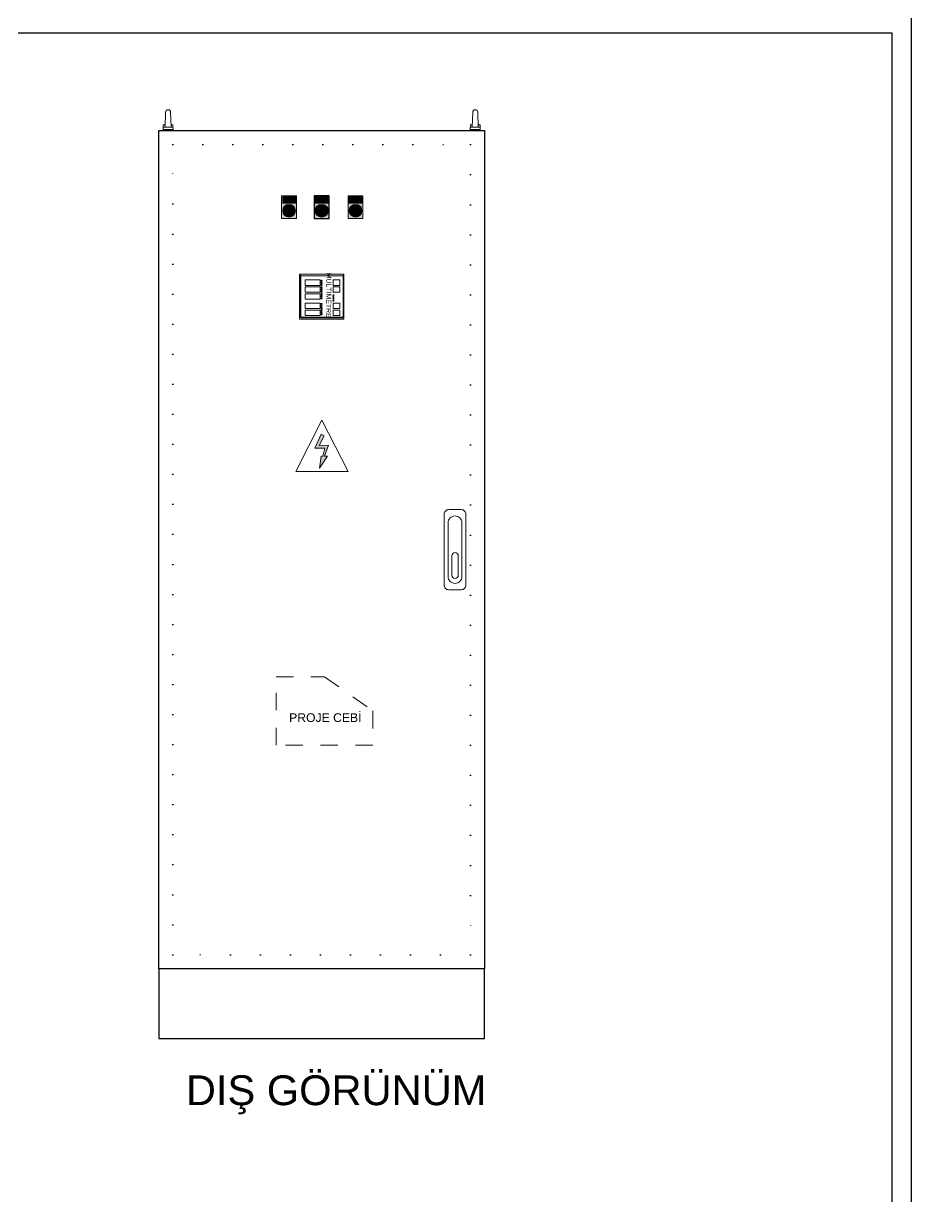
# Model space of a CAD drawing. Header units: millimetres. Extents: x 2046 to 14753, y 2361 to 29276.
# Drawn here: x 10262.9 to 10453.7, y 2968 to 3220 of the extents above; entities that cross this region are included whole.
import ezdxf

# ---------------------------------------------------------------- set-up
doc = ezdxf.new("R2010")
doc.units = ezdxf.units.MM
for name, pattern in [('ACAD_ISO02W100', [15, 12, -3]), ('DOT', [6.35, 0, -6.35]), ('JIS_02_1.2', [2.5, 1.25, -1.25])]:
    doc.linetypes.add(name, pattern=pattern)
for name, color, linetype in [('ENERJI_ANL', 7, 'Continuous'), ('HAT', 3, 'Continuous'), ('KASKAT', 7, 'Continuous'), ('Layer 1', 7, 'Continuous'), ('PLOTRAHMEN', 1, 'Continuous')]:
    doc.layers.add(name, color=color, linetype=linetype)
doc.styles.get("Standard").update_dxf_attribs({"font": 'arial.ttf'})

# ---------------------------------------------------------------- blocks, each defined once
blk = doc.blocks.new('Y1')
at = {"linetype": 'Continuous'}
h = blk.add_hatch(color=250, dxfattribs=at)
h.set_gradient(color1=(51, 51, 51), color2=(97, 97, 97), one_color=1, tint=0.38, name='HEMISPHERICAL')
h.paths.add_polyline_path([(17.5, 35), (-17.5, 35), (-17.5, -18), (17.5, -18)])
h.paths.add_polyline_path([(-15, 18), (-15, 33), (15, 33), (15, 18)], flags=16)
h = blk.add_hatch(color=7, dxfattribs=at)
h.set_gradient(color1=(255, 255, 255), color2=(232, 232, 232), rotation=90, one_color=1, tint=0.91, name='CYLINDER')
h.paths.add_polyline_path([(-15, 33), (15, 33), (15, 18), (-15, 18)])
h = blk.add_hatch(color=3)
h.set_gradient(color1=(0, 255, 0), one_color=1, tint=1, name='SPHERICAL')
h.paths.add_polyline_path([(15, 0, 1), (-15, 0, 1)])
at = {"color": 250, "linetype": 'Continuous'}
for points in [[(-17.5, -18), (17.5, -18), (17.5, 35), (-17.5, 35)], [(-15, 33), (15, 33), (15, 18), (-15, 18)]]:
    blk.add_lwpolyline(points, close=True, dxfattribs=at)
at = {"color": 4}
blk.add_circle((0, 0), 15, dxfattribs=at)

msp = doc.modelspace()

# ---------------------------------------------------------------- hatches: boundary and pattern name
at = {"layer": 'KASKAT', "lineweight": 9}
h = msp.add_hatch(color=250, dxfattribs=at)
h.set_gradient(color1=(51, 51, 51), color2=(97, 97, 97), one_color=1, tint=0.38, name='HEMISPHERICAL')
h.paths.add_polyline_path([(10321.534, 3182.963), (10318.334, 3182.963), (10318.334, 3178.117), (10321.534, 3178.117)])
h.paths.add_polyline_path([(10318.563, 3181.408), (10318.563, 3182.78), (10321.305, 3182.78), (10321.305, 3181.408)], flags=16)
h = msp.add_hatch(color=7, dxfattribs=at)
h.set_gradient(color1=(255, 255, 255), color2=(232, 232, 232), rotation=90, one_color=1, tint=0.91, name='CYLINDER')
h.paths.add_polyline_path([(10318.563, 3182.75), (10321.305, 3182.75), (10321.305, 3181.379), (10318.563, 3181.379)])
h = msp.add_hatch(color=250, dxfattribs=at)
h.set_gradient(color1=(51, 51, 51), color2=(97, 97, 97), one_color=1, tint=0.38, name='HEMISPHERICAL')
h.paths.add_polyline_path([(10335.807, 3182.963), (10332.607, 3182.963), (10332.607, 3178.117), (10335.807, 3178.117)])
h.paths.add_polyline_path([(10332.835, 3181.408), (10332.835, 3182.78), (10335.578, 3182.78), (10335.578, 3181.408)], flags=16)
h = msp.add_hatch(color=7, dxfattribs=at)
h.set_gradient(color1=(255, 255, 255), color2=(232, 232, 232), rotation=90, one_color=1, tint=0.91, name='CYLINDER')
h.paths.add_polyline_path([(10332.835, 3182.75), (10335.578, 3182.75), (10335.578, 3181.379), (10332.835, 3181.379)])
h = msp.add_hatch(color=2, dxfattribs=at)
h.set_gradient(color1=(255, 234, 0), one_color=1, tint=1, name='SPHERICAL')
h.paths.add_polyline_path([(10321.305, 3179.763, 1), (10318.563, 3179.763, 1)])
h = msp.add_hatch(color=1, dxfattribs=at)
h.set_gradient(color1=(255, 0, 0), one_color=1, tint=1, name='SPHERICAL')
h.paths.add_polyline_path([(10335.578, 3179.763, 1), (10332.835, 3179.763, 1)])
at = {"layer": 'Layer 1', "linetype": 'ACAD_ISO02W100', "lineweight": 9, "ltscale": 200}
h = msp.add_hatch(color=0, dxfattribs=at)
h.dxf.hatch_style = 1
h.set_gradient(color1=(251, 214, 65), color2=(75, 65, 11), tint=1, name='INVCURVED')
h.paths.add_polyline_path([(10327.503, 3131.433), (10326.794, 3131.745), (10325.473, 3128.749), (10327.647, 3128.795), (10327.189, 3127.034), (10326.805, 3127.018), (10326.454, 3124.49), (10328.193, 3127.078), (10327.511, 3127.048), (10328.407, 3129.378), (10326.376, 3129.333)])

# ---------------------------------------------------------------- linework, layer by layer
at = {"color": 0, "lineweight": 9}
for p, q in [((10293.304, 3197.727), (10293.394, 3200.93)), ((10294.564, 3197.727), (10294.474, 3200.93)), ((10359.304, 3197.727), (10359.394, 3200.93)), ((10360.564, 3197.727), (10360.474, 3200.93)), ((10292.854, 3197.232), (10292.891, 3198.222)), ((10292.872, 3197.727), (10294.996, 3197.727)), ((10293.319, 3198.37), (10292.891, 3198.222)), ((10293.316, 3198.222), (10292.891, 3198.222)), ((10294.977, 3198.222), (10294.549, 3198.37)), ((10294.977, 3198.222), (10294.552, 3198.222)), ((10295.014, 3197.232), (10294.977, 3198.222)), ((10358.854, 3197.232), (10358.891, 3198.222)), ((10360.996, 3197.727), (10358.872, 3197.727)), ((10358.891, 3198.222), (10359.319, 3198.37)), ((10358.891, 3198.222), (10359.316, 3198.222)), ((10360.549, 3198.37), (10360.977, 3198.222)), ((10360.552, 3198.222), (10360.977, 3198.222)), ((10361.014, 3197.232), (10360.977, 3198.222)), ((10295.014, 3197.232), (10292.854, 3197.232)), ((10292.854, 3196.963), (10292.854, 3197.232)), ((10295.014, 3196.963), (10295.014, 3197.232)), ((10358.854, 3197.232), (10361.014, 3197.232)), ((10358.854, 3196.963), (10358.854, 3197.232)), ((10361.014, 3196.963), (10361.014, 3197.232))]:
    msp.add_line(p, q, dxfattribs=at)
for p, q in [((10292.854, 3196.963), (10295.014, 3196.963)), ((10361.014, 3196.963), (10358.854, 3196.963))]:
    msp.add_line(p, q)
at = {"color": 8, "linetype": 'Continuous', "lineweight": 9}
for p, q in [((10322.334, 3166.117), (10331.534, 3166.117)), ((10322.334, 3156.917), (10322.334, 3166.117)), ((10331.534, 3166.117), (10331.534, 3156.917)), ((10331.534, 3156.917), (10322.334, 3156.917))]:
    msp.add_line(p, q, dxfattribs=at)
at = {"lineweight": 9}
for p, q in [((10325.473, 3128.749, 0.004), (10326.794, 3131.746, 0.004)), ((10327.503, 3131.433, 0.004), (10326.376, 3129.333, 0.004)), ((10326.396, 3129.336, 0.004), (10328.415, 3129.377, 0.004)), ((10326.794, 3131.746, 0.004), (10327.503, 3131.433, 0.004)), ((10328.415, 3129.377, 0.004), (10327.511, 3127.048, 0.004)), ((10327.647, 3128.795, 0.004), (10325.473, 3128.749, 0.004)), ((10328.193, 3127.078, 0.004), (10326.454, 3124.49, 0.004)), ((10326.454, 3124.49, 0.004), (10326.806, 3127.021, 0.004)), ((10326.806, 3127.021, 0.004), (10327.189, 3127.034, 0.004)), ((10327.189, 3127.034, 0.004), (10327.647, 3128.795, 0.004)), ((10327.511, 3127.048, 0.004), (10328.193, 3127.078, 0.004))]:
    msp.add_line(p, q, dxfattribs=at)
for points in [[(10453.675, 2675.604), (10453.675, 3222.049), (9972.658, 3222.049), (9972.658, 2675.604), (10453.675, 2675.604)], [(10449.544, 2679.735), (10449.544, 3217.918), (9976.789, 3217.918), (9976.789, 2679.735)]]:
    msp.add_lwpolyline(points)
at = {"color": 0, "lineweight": 9}
for points in [[(10293.484, 3197.233), (10293.484, 3196.963), (10294.384, 3196.963), (10294.384, 3197.233)], [(10360.384, 3197.233), (10360.384, 3196.963), (10359.484, 3196.963), (10359.484, 3197.233)]]:
    msp.add_lwpolyline(points, close=True, dxfattribs=at)
at = {"lineweight": 9}
for points in [[(10354.234, 3098.363), (10356.934, 3098.363, 0.4142136), (10357.934, 3099.363), (10357.934, 3114.563, 0.4142136), (10356.934, 3115.563), (10354.234, 3115.563, 0.4142136), (10353.234, 3114.563), (10353.234, 3099.363, 0.4142136)], [(10355.584, 3099.713), (10355.584, 3099.713, 0.4142136), (10357.084, 3101.213), (10357.084, 3112.713, 0.4142136), (10355.584, 3114.213), (10355.584, 3114.213, 0.4142136), (10354.084, 3112.713), (10354.084, 3101.213, 0.4142136)], [(10355.584, 3100.763), (10355.584, 3100.763, 0.4142136), (10356.284, 3101.463), (10356.284, 3105.663, 0.4142136), (10355.584, 3106.363), (10355.584, 3106.363, 0.4142136), (10354.884, 3105.663), (10354.884, 3101.463, 0.4142136)]]:
    msp.add_lwpolyline(points, format="xyb", close=True, dxfattribs=at)
at = {"color": 0, "linetype": 'JIS_02_1.2', "lineweight": 13, "ltscale": 3}
for points in [[(10317.132, 3079.672), (10327.527, 3079.672), (10337.922, 3072.322)], [(10337.922, 3072.322), (10337.922, 3064.972), (10317.132, 3064.972), (10317.132, 3079.672)]]:
    msp.add_lwpolyline(points, dxfattribs=at)
at = {"color": 0, "lineweight": 9}
for centre in [(10293.934, 3200.923), (10359.934, 3200.923)]:
    msp.add_arc(centre, 0.54, 0.75772, 179.24228, dxfattribs=at)
at = {"layer": 'ENERJI_ANL', "color": 8, "linetype": 'Continuous', "lineweight": 9}
for p, q in [((10322.486, 3165.809, 0.004), (10322.486, 3156.774, 0.004)), ((10322.486, 3165.809, 0.004), (10331.521, 3165.809, 0.004)), ((10331.239, 3165.809, 0.004), (10331.521, 3165.809, 0.004)), ((10331.521, 3165.809, 0.004), (10331.521, 3156.774, 0.004)), ((10322.486, 3156.774, 0.004), (10331.521, 3156.774, 0.004))]:
    msp.add_line(p, q, dxfattribs=at)
at = {"layer": 'ENERJI_ANL', "color": 8, "lineweight": 9}
msp.add_lwpolyline([(10322.165, 3166.117), (10331.703, 3166.117), (10331.703, 3156.48), (10322.165, 3156.48)], close=True, dxfattribs=at)
at = {"layer": 'ENERJI_ANL', "color": 30, "lineweight": 9}
for points in [[(10323.372, 3164.894), (10326.599, 3164.894), (10326.599, 3163.725), (10323.372, 3163.725)], [(10329.406, 3164.894), (10330.845, 3164.894), (10330.845, 3163.725), (10329.406, 3163.725)], [(10323.372, 3163.416), (10326.599, 3163.416), (10326.599, 3162.247), (10323.372, 3162.247)], [(10329.406, 3163.416), (10330.845, 3163.416), (10330.845, 3162.247), (10329.406, 3162.247)], [(10323.372, 3161.938), (10326.599, 3161.938), (10326.599, 3160.769), (10323.372, 3160.769)], [(10323.372, 3159.91), (10326.599, 3159.91), (10326.599, 3158.742), (10323.372, 3158.742)], [(10329.406, 3159.91), (10330.845, 3159.91), (10330.845, 3158.742), (10329.406, 3158.742)], [(10323.372, 3158.432), (10326.599, 3158.432), (10326.599, 3157.264), (10323.372, 3157.264)], [(10329.406, 3158.432), (10330.845, 3158.432), (10330.845, 3157.264), (10329.406, 3157.264)]]:
    msp.add_lwpolyline(points, close=True, dxfattribs=at)
for centre in [(10326.909, 3164.734), (10326.909, 3164.354), (10326.909, 3163.975), (10326.909, 3163.595), (10326.909, 3163.216), (10326.909, 3162.836), (10326.909, 3162.457), (10326.909, 3162.077), (10326.909, 3161.698), (10326.909, 3161.318), (10326.909, 3160.939), (10326.909, 3159.75), (10329.456, 3161.568), (10329.456, 3161.189), (10329.456, 3160.809), (10329.456, 3160.43), (10326.909, 3159.371), (10326.909, 3158.991), (10326.909, 3158.612), (10326.909, 3158.232), (10326.909, 3157.853), (10326.909, 3157.473)]:
    msp.add_circle(centre, 0.0999, dxfattribs=at)
at = {"layer": 'HAT', "color": 1}
msp.add_lwpolyline([(10291.934, 3196.963), (10361.934, 3196.963), (10361.934, 3016.963), (10291.934, 3016.963)], close=True, dxfattribs=at)
at = {"layer": 'HAT', "color": 1, "linetype": 'DOT'}
msp.add_lwpolyline([(10294.934, 3193.963), (10358.934, 3193.963), (10358.934, 3019.963), (10294.934, 3019.963)], close=True, dxfattribs=at)
at = {"layer": 'HAT', "color": 1}
msp.add_lwpolyline([(10291.934, 3016.963), (10291.934, 3001.963), (10361.934, 3001.963), (10361.934, 3016.963)], dxfattribs=at)
at = {"layer": 'KASKAT', "color": 252, "lineweight": 9}
for points in [[(10318.334, 3178.117), (10321.534, 3178.117), (10321.534, 3182.963), (10318.334, 3182.963)], [(10318.563, 3182.75), (10321.305, 3182.75), (10321.305, 3181.379), (10318.563, 3181.379)], [(10332.607, 3178.117), (10335.807, 3178.117), (10335.807, 3182.963), (10332.607, 3182.963)], [(10332.835, 3182.75), (10335.578, 3182.75), (10335.578, 3181.379), (10332.835, 3181.379)]]:
    msp.add_lwpolyline(points, close=True, dxfattribs=at)
for centre in [(10319.934, 3179.763), (10334.207, 3179.763)]:
    msp.add_circle(centre, 1.371, dxfattribs=at)
at = {"layer": 'Layer 1', "color": 0, "linetype": 'ACAD_ISO02W100', "lineweight": 9, "ltscale": 200, "extrusion": (-1.1e-15, -9e-16, -1)}
for p, q in [((10327.003, 3134.783, 0.004), (10321.412, 3123.764, 0.004)), ((10332.595, 3123.764, 0.004), (10327.003, 3134.783, 0.004)), ((10321.412, 3123.764, 0.004), (10332.595, 3123.764, 0.004))]:
    msp.add_line(p, q, dxfattribs=at)

# ---------------------------------------------------------------- block references
at = {"linetype": 'Continuous', "lineweight": 9, "xscale": 0.0914285714272865, "yscale": 0.0914285714734433, "zscale": 0.0914285714272865}
msp.add_blockref('Y1', (10326.934, 3179.763), dxfattribs=at)

# ---------------------------------------------------------------- texts
at = {"color": 0, "linetype": 'JIS_02_1.2', "lineweight": 13}
msp.add_text('PROJE CEBİ', height=1.8722, dxfattribs=at).set_placement((10319.948, 3069.955))
at = {"layer": 'ENERJI_ANL', "color": 30, "lineweight": 9, "insert": (10328.985, 3161.605), "char_height": 1.02881, "width": 2.12904, "attachment_point": 2, "rotation": 269.6848}
msp.add_mtext('{\\f@MS Mincho|b0|i0|c162|p49;MULTİMETRE}', dxfattribs=at)
at = {"layer": 'PLOTRAHMEN', "linetype": 'DOT', "insert": (10297.76, 2994.06), "char_height": 6.4, "attachment_point": 1}
msp.add_mtext_dynamic_manual_height_columns('DIŞ GÖRÜNÜM', width=93.5237, gutter_width=10, heights=[0], dxfattribs=at)

doc.saveas('drawing.dxf')
